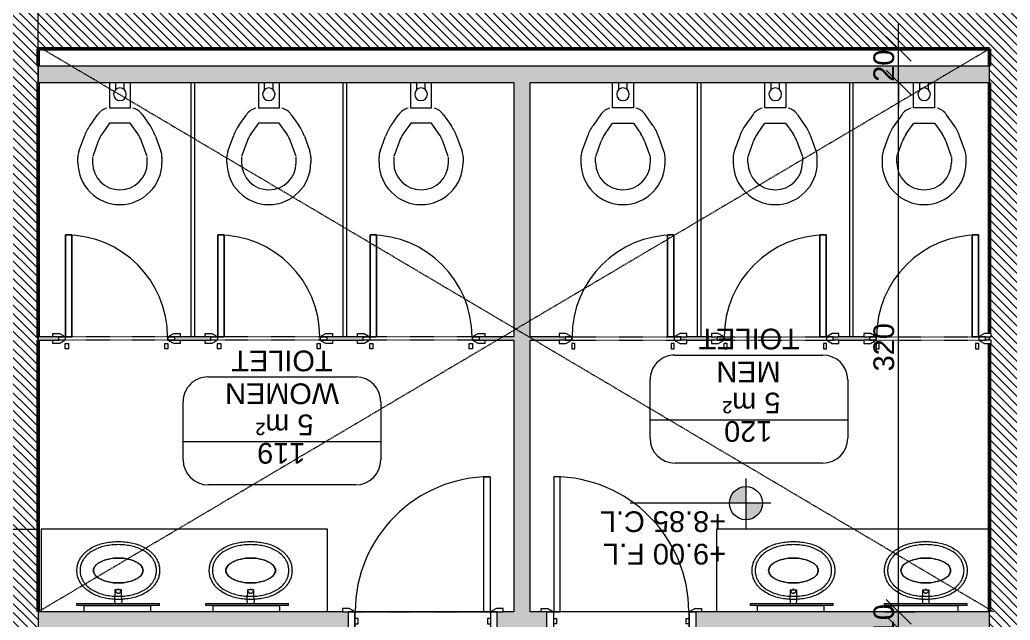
# Model space of a CAD drawing. Header units: centimetres. Extents: x -5566 to 5867, y -120 to 4683.
# Drawn here: x -3798 to -3200, y 2515 to 2878 of the extents above; entities that cross this region are included whole.
import ezdxf

# ---------------------------------------------------------------- set-up
doc = ezdxf.new("R2010")
doc.units = ezdxf.units.CM
doc.linetypes.add('Dash', pattern=[0.6, 0.3, -0.3])
doc.linetypes.add('Hidden_2', pattern=[0.6, 0.4, -0.2])
for name, color, linetype, lineweight in [('A-ANNO-DIMS', 211, 'Continuous', 5), ('A-AREA-IDEN', 2, 'Continuous', 5), ('A-DOOR', 31, 'Continuous', 13), ('A-DOOR-FRAM', 31, 'Continuous', 15), ('A-DOOR-HDLN', 31, 'Dash', 15), ('A-FLOR', 192, 'Continuous', 13), ('A-FLOR-OVHD', 1, 'Hidden_2', 18), ('A-GENM', 13, 'Continuous', 13), ('A-WALL', 113, 'Continuous', 13), ('A-WALL-PATT', 111, 'Continuous', 20), ('G-ANNO-DIMS', 111, 'Continuous', 5), ('I-WALL', 2, 'Continuous', 13), ('P-SANR-FIXT', 6, 'Continuous', 13), ('Q-SPCQ', 91, 'Continuous', 13)]:
    doc.layers.add(name, color=color, linetype=linetype, lineweight=lineweight)
doc.styles.add('Arial', font='arial.ttf', dxfattribs={"height": 12.5})
doc.dimstyles.new('200_100_2_5mm_Arial_cm___OpenHeight', dxfattribs={"dimscale": 30.48, "dimtxt": 12.753242, "dimasz": 0.492126, "dimexe": 0.328084, "dimexo": 0.0625, "dimgap": 0.082021, "dimtad": 1, "dimdec": 0, "dimzin": 0, "dimdsep": 46, "dimtxsty": 'Arial', "dimblk1": 'OBLIQUE', "dimblk2": 'OBLIQUE', "dimsah": 1, "dimcen": 0.09, "dimdle": 0.328084, "dimazin": 0, "dimtfac": 1, "dimtdec": 4, "dimtix": 1, "dimtmove": 0, "dimatfit": 3, "dimfxl": 0.328084, "dimfxlon": 1, "dimtvp": 1, "dimtolj": 1, "dimtzin": 0, "dimlwd": 18, "dimlwe": 18, "dimarcsym": 2})
pattern_1 = [(315, (-4985, 4190.492), (2.6516504, 2.6516504), [])]

# ---------------------------------------------------------------- blocks, each defined once
blk = doc.blocks.new('AR_Int_Wood_Single_Louvers - W70H210-1247912-Level _9_00')
at = {"layer": 'A-DOOR', "lineweight": 15}
for p, q in [((-31, 1), (-35, 1)), ((-31, -1), (-31, 1)), ((31, -1), (31, 1)), ((31, 1), (35, 1)), ((-35, -1), (-31, -1)), ((27, -1), (27, -62.6)), ((30.8, -1), (27, -1)), ((30.8, -62.6), (30.8, -1)), ((35, -1), (31, -1)), ((27, -62.6), (30.8, -62.6))]:
    blk.add_line(p, q, dxfattribs=at)
at = {"layer": 'A-DOOR'}
for p, q in [((27, -1), (30.8, -1)), ((27, -62.6), (27, -1)), ((30.8, -1), (30.8, -62.6)), ((30.8, -62.6), (27, -62.6))]:
    blk.add_line(p, q, dxfattribs=at)
blk.add_arc((30.8, -1), 61.6, 180, 270, dxfattribs=at)
at = {"layer": 'A-DOOR-FRAM'}
for p, q in [((-31, 6.2), (-29.1, 6.2)), ((-31, 3), (-31, 6.2)), ((-29.1, 6.2), (-29.1, 3)), ((29.1, 6.2), (31, 6.2)), ((29.1, 3), (29.1, 6.2)), ((31, 6.2), (31, 3)), ((-38.5, 3), (-34.5, 3)), ((-38.5, 1), (-38.5, 3)), ((-35, 1), (-38.5, 1)), ((-34.5, 3), (-31.9, 1.6)), ((-29.1, 3), (-31, 3)), ((31, 3), (29.1, 3)), ((31.9, 1.6), (34.5, 3)), ((34.5, 3), (38.5, 3)), ((38.5, 1), (35, 1)), ((38.5, 3), (38.5, 1)), ((-38.5, -3), (-38.5, -1)), ((-38.5, -1), (-35, -1)), ((-34.5, -3), (-38.5, -3)), ((-31.9, -1.6), (-34.5, -3)), ((34.5, -3), (31.9, -1.6)), ((38.5, -3), (34.5, -3)), ((35, -1), (38.5, -1)), ((38.5, -1), (38.5, -3))]:
    blk.add_line(p, q, dxfattribs=at)
at = {"layer": 'A-DOOR-FRAM', "lineweight": 13}
for p, q in [((-35, -1), (-35, 1)), ((-35, 1), (-31, 1)), ((-31, 1), (-31, -1)), ((31, 1), (35, 1)), ((31, -1), (31, 1)), ((35, 1), (35, -1)), ((-31, -1), (-35, -1)), ((35, -1), (31, -1))]:
    blk.add_line(p, q, dxfattribs=at)
at = {"layer": 'A-DOOR-FRAM'}
for centre, start, end in [((-32.3, 0.9), 7.12502, 60.25512), ((32.3, 0.9), 119.74488, 172.87498), ((-32.3, -0.9), 299.74488, 352.87498), ((32.3, -0.9), 187.12502, 240.25512)]:
    blk.add_arc(centre, 0.806, start, end, dxfattribs=at)
at = {"layer": 'A-DOOR-HDLN'}
for p, q in [((-35, 1), (35, 1)), ((-35, -1), (35, -1))]:
    blk.add_line(p, q, dxfattribs=at)
blk = doc.blocks.new('AR_PLM_HungToilet_Handicapped _wall_ - Type 1-1286649-Level _9_00')
at = {"layer": 'P-SANR-FIXT'}
for p, q in [((79.86, -5), (79.86, -20.28)), ((83.67, -9.21), (83.67, -5)), ((88.75, -9.21), (88.75, -5)), ((92.56, -20.28), (92.56, -5)), ((79.86, -20.28), (92.56, -20.28)), ((68.13, -30.85), (72.64, -24.4)), ((79.93, -29.5), (75.41, -35.95)), ((92.5, -29.5), (79.93, -29.5)), ((97.01, -35.95), (92.5, -29.5)), ((99.78, -24.4), (104.29, -30.85)), ((61.42, -46.5), (64.76, -37.32)), ((73.12, -40.36), (69.78, -49.54)), ((102.64, -49.54), (99.3, -40.36)), ((107.66, -37.32), (111, -46.5)), ((60.81, -53.26), (60.81, -49.97)), ((69.7, -49.97), (69.7, -53.26)), ((102.72, -53.26), (102.72, -49.97)), ((111.61, -49.97), (111.61, -53.26))]:
    blk.add_line(p, q, dxfattribs=at)
for centre, radius, start, end in [((86.21, -12.05), 3.81, 0, 180), ((86.21, -12.05), 3.81, 180, 0), ((80.97, -30.23), 10.16, 105, 145), ((91.46, -30.23), 10.16, 35, 75), ((91.02, -46.87), 27.94, 145, 160), ((81.4, -46.87), 27.94, 20, 35), ((91.02, -46.87), 19.05, 145, 160), ((81.4, -46.87), 19.05, 20, 35), ((70.97, -49.97), 10.16, 160, 180), ((101.45, -49.97), 10.16, 0, 20), ((86.21, -53.26), 25.4, 180, 270), ((86.21, -53.26), 16.51, 180, 270), ((86.21, -53.26), 16.51, 270, 360), ((86.21, -53.26), 25.4, 270, 360)]:
    blk.add_arc(centre, radius, start, end, dxfattribs=at)
blk = doc.blocks.new('AR_Int_Wood_Single_Louvers - W70H210-1247800-Level _9_00')
at = {"layer": 'A-DOOR'}
for p, q in [((27, 62.6), (27, 1)), ((30.8, 62.6), (27, 62.6)), ((30.8, 1), (30.8, 62.6)), ((27, 1), (30.8, 1))]:
    blk.add_line(p, q, dxfattribs=at)
at = {"layer": 'A-DOOR', "lineweight": 15}
for p, q in [((27, 1), (27, 62.6)), ((27, 62.6), (30.8, 62.6)), ((30.8, 62.6), (30.8, 1)), ((-35, 1), (-31, 1)), ((-31, 1), (-31, -1)), ((30.8, 1), (27, 1)), ((31, 1), (31, -1)), ((35, 1), (31, 1)), ((-31, -1), (-35, -1)), ((31, -1), (35, -1))]:
    blk.add_line(p, q, dxfattribs=at)
at = {"layer": 'A-DOOR'}
blk.add_arc((30.8, 1), 61.6, 90, 180, dxfattribs=at)
at = {"layer": 'A-DOOR-FRAM'}
for p, q in [((-34.5, 3), (-38.5, 3)), ((-38.5, 3), (-38.5, 1)), ((-38.5, 1), (-35, 1)), ((-31.9, 1.6), (-34.5, 3)), ((34.5, 3), (31.9, 1.6)), ((38.5, 3), (34.5, 3)), ((35, 1), (38.5, 1)), ((38.5, 1), (38.5, 3)), ((-38.5, -1), (-38.5, -3)), ((-35, -1), (-38.5, -1)), ((-38.5, -3), (-34.5, -3)), ((-34.5, -3), (-31.9, -1.6)), ((-29.1, -3), (-31, -3)), ((-31, -3), (-31, -6.2)), ((-29.1, -6.2), (-29.1, -3)), ((31, -3), (29.1, -3)), ((29.1, -3), (29.1, -6.2)), ((31, -6.2), (31, -3)), ((31.9, -1.6), (34.5, -3)), ((34.5, -3), (38.5, -3)), ((38.5, -1), (35, -1)), ((38.5, -3), (38.5, -1)), ((-31, -6.2), (-29.1, -6.2)), ((29.1, -6.2), (31, -6.2))]:
    blk.add_line(p, q, dxfattribs=at)
at = {"layer": 'A-DOOR-FRAM', "lineweight": 13}
for p, q in [((-31, 1), (-35, 1)), ((-35, 1), (-35, -1)), ((-31, -1), (-31, 1)), ((35, 1), (31, 1)), ((31, 1), (31, -1)), ((35, -1), (35, 1)), ((-35, -1), (-31, -1)), ((31, -1), (35, -1))]:
    blk.add_line(p, q, dxfattribs=at)
at = {"layer": 'A-DOOR-FRAM'}
for centre, start, end in [((-32.3, 0.9), 7.12502, 60.25512), ((32.3, 0.9), 119.74488, 172.87498), ((-32.3, -0.9), 299.74488, 352.87498), ((32.3, -0.9), 187.12502, 240.25512)]:
    blk.add_arc(centre, 0.806, start, end, dxfattribs=at)
at = {"layer": 'A-DOOR-HDLN'}
for p, q in [((-35, 1), (35, 1)), ((-35, -1), (35, -1))]:
    blk.add_line(p, q, dxfattribs=at)
blk = doc.blocks.new('AR_PLM_HungToilet_Handicapped _wall_ - Type 1-1220174-Level _9_00')
at = {"layer": 'P-SANR-FIXT'}
for p, q in [((60.81, 53.26), (60.81, 49.97)), ((69.7, 49.97), (69.7, 53.26)), ((73.12, 40.36), (69.78, 49.54)), ((102.64, 49.54), (99.3, 40.36)), ((102.72, 53.26), (102.72, 49.97)), ((111.61, 49.97), (111.61, 53.26)), ((61.42, 46.5), (64.76, 37.32)), ((107.66, 37.32), (111, 46.5)), ((79.93, 29.5), (75.41, 35.95)), ((97.01, 35.95), (92.5, 29.5)), ((68.13, 30.85), (72.64, 24.4)), ((99.78, 24.4), (104.29, 30.85)), ((92.5, 29.5), (79.93, 29.5)), ((79.86, 5), (79.86, 20.28)), ((79.86, 20.28), (92.56, 20.28)), ((92.56, 20.28), (92.56, 5)), ((83.67, 9.21), (83.67, 5)), ((88.75, 9.21), (88.75, 5))]:
    blk.add_line(p, q, dxfattribs=at)
for centre, radius, start, end in [((86.21, 53.26), 25.4, 90, 180), ((86.21, 53.26), 25.4, 0, 90), ((86.21, 53.26), 16.51, 90, 180), ((86.21, 53.26), 16.51, 0, 90), ((70.97, 49.97), 10.16, 180, 200), ((101.45, 49.97), 10.16, 340, 0), ((91.02, 46.87), 27.94, 200, 215), ((91.02, 46.87), 19.05, 200, 215), ((81.4, 46.87), 19.05, 325, 340), ((81.4, 46.87), 27.94, 325, 340), ((80.97, 30.23), 10.16, 215, 255), ((91.46, 30.23), 10.16, 285, 325), ((86.21, 12.05), 3.81, 0, 180), ((86.21, 12.05), 3.81, 180, 0)]:
    blk.add_arc(centre, radius, start, end, dxfattribs=at)
blk = doc.blocks.new('AR_PLM_Basin_Prm _wall_ - Type 1-1286536-Level _9_00')
at = {"layer": 'P-SANR-FIXT'}
for p, q in [((85.42, 55), (-87.61, 55)), ((-87.61, 55), (-87.61, 5)), ((85.42, 5), (85.42, 55))]:
    blk.add_line(p, q, dxfattribs=at)
blk = doc.blocks.new('AR_PlumFix_Tap - type 1-875915-Level _9_00')
at = {"layer": 'A-GENM'}
for p, q in [((-1.9, 0.76), (-1.79, 2.9)), ((-1.9, 0.76), (-1.86, -1.89)), ((2.1, 2.9), (2.21, 0.7)), ((2.21, 0.7), (2.17, -1.89)), ((-1.83, -5.4), (2.14, -5.4)), ((-0.31, -5.58), (-0.31, -5.4)), ((0.35, -3.29), (-0.03, -3.29)), ((0.63, -5.4), (0.63, -5.58))]:
    blk.add_line(p, q, dxfattribs=at)
for centre, major_axis, ratio, start_param, end_param in [((-1.82, -5.15), (-0.04, 4.42), 0.001757, 0.741512, 1.626994), ((2.99, -5.89), (4.89, 0), 0.707414, 2.34858, 2.92412), ((130.33, -8.38), (132.17, 0), 0.707414, 3.106741, 3.109721), ((0.17, -3.96), (0.972, 0), 0.707414, 1.782497, 2.245864), ((-0.22, -5.56), (0.0917, 0), 0.707107, 3.357025, 4.605587), ((0.16, -4.46), (1.69, 0), 0.707107, 4.479265, 4.945513), ((0.15, -3.96), (0.972, 0), 0.707414, 0.896316, 1.359096), ((0.54, -5.56), (0.0917, 0), 0.707107, 4.819191, 6.067753), ((-2.66, -5.89), (4.87, 0), 0.707414, 0.224312, 0.793821), ((-130, -8.38), (132.17, 0), 0.707414, 0.031872, 0.034852), ((2.13, -5.15), (0.04, 4.42), 0.001755, 4.656192, 5.541673)]:
    blk.add_ellipse(centre, major_axis=major_axis, ratio=ratio, start_param=start_param, end_param=end_param, dxfattribs=at)
blk = doc.blocks.new('AR_PlumFix_Basin_Elliptic - L50W35-875914-Level _9_00')
at = {"layer": 'P-SANR-FIXT', "flags": 128}
for points in [[(0, 7.5), (-2.93, 7.36), (-5.74, 6.93), (-8.33, 6.24), (-10.61, 5.3), (-12.47, 4.17), (-13.86, 2.87), (-14.71, 1.46), (-15, 0)], [(15, 0), (14.71, 1.46), (13.86, 2.87), (12.47, 4.17), (10.61, 5.3), (8.33, 6.24), (5.74, 6.93), (2.93, 7.36), (0, 7.5)], [(-15, 0), (-14.71, -1.46), (-13.86, -2.87), (-12.47, -4.17), (-10.61, -5.3), (-8.33, -6.24), (-5.74, -6.93), (-2.93, -7.36), (0, -7.5)], [(0, -7.5), (2.93, -7.36), (5.74, -6.93), (8.33, -6.24), (10.61, -5.3), (12.47, -4.17), (13.86, -2.87), (14.71, -1.46), (15, 0)]]:
    blk.add_lwpolyline(points, dxfattribs=at)
at = {"layer": 'P-SANR-FIXT'}
for points, knots in [([(-25, 0), (-25, 0.9), (-24.82, 2.7), (-24.06, 5.21), (-22.94, 7.42), (-21.58, 9.3), (-20.08, 10.88), (-17.94, 12.65), (-15.11, 14.34), (-11.53, 15.8), (-7.79, 16.79), (-3.93, 17.37), (-1.31, 17.5), (0, 17.5)], [-3.141593, -3.141593, -3.141593, -3.141593, -3.043418, -2.945243, -2.847068, -2.748894, -2.650719, -2.552544, -2.356194, -2.159845, -1.963495, -1.767146, -1.570796, -1.570796, -1.570796, -1.570796]), ([(0, 15.6), (-1.25, 15.6), (-3.74, 15.47), (-7.41, 14.92), (-10.93, 13.98), (-14.27, 12.63), (-17.37, 10.77), (-19.72, 8.63), (-21.31, 6.42), (-22.29, 4.5), (-22.94, 2.33), (-23.1, 0.78), (-23.1, 0)], [1.570796, 1.570796, 1.570796, 1.570796, 1.767146, 1.963495, 2.159845, 2.356194, 2.552544, 2.748894, 2.847068, 2.945243, 3.043418, 3.141593, 3.141593, 3.141593, 3.141593]), ([(0, 17.5), (1.31, 17.5), (3.93, 17.37), (7.79, 16.79), (11.53, 15.8), (15.11, 14.34), (17.94, 12.65), (20.08, 10.88), (21.58, 9.3), (22.94, 7.42), (24.06, 5.21), (24.82, 2.7), (25, 0.9), (25, 0)], [-4.712389, -4.712389, -4.712389, -4.712389, -4.516039, -4.31969, -4.12334, -3.926991, -3.730641, -3.632467, -3.534292, -3.436117, -3.337942, -3.239767, -3.141593, -3.141593, -3.141593, -3.141593]), ([(23.1, 0), (23.1, 0.78), (22.94, 2.33), (22.29, 4.5), (21.31, 6.42), (19.72, 8.63), (17.37, 10.77), (14.27, 12.63), (10.93, 13.98), (7.41, 14.92), (3.74, 15.47), (1.25, 15.6), (0, 15.6)], [3.141593, 3.141593, 3.141593, 3.141593, 3.239767, 3.337942, 3.436117, 3.534292, 3.730641, 3.926991, 4.12334, 4.31969, 4.516039, 4.712389, 4.712389, 4.712389, 4.712389]), ([(0, -17.5), (-1.31, -17.5), (-3.93, -17.37), (-7.79, -16.79), (-11.53, -15.8), (-15.11, -14.34), (-17.94, -12.65), (-20.08, -10.88), (-21.58, -9.3), (-22.94, -7.42), (-24.06, -5.21), (-24.82, -2.7), (-25, -0.9), (-25, 0)], [-4.712389, -4.712389, -4.712389, -4.712389, -4.516039, -4.31969, -4.12334, -3.926991, -3.730641, -3.632467, -3.534292, -3.436117, -3.337942, -3.239767, -3.141593, -3.141593, -3.141593, -3.141593]), ([(-23.1, 0), (-23.1, -0.78), (-22.94, -2.33), (-22.29, -4.5), (-21.31, -6.42), (-19.72, -8.63), (-17.37, -10.77), (-14.27, -12.63), (-10.93, -13.98), (-7.41, -14.92), (-3.74, -15.47), (-1.25, -15.6), (0, -15.6)], [3.141593, 3.141593, 3.141593, 3.141593, 3.239767, 3.337942, 3.436117, 3.534292, 3.730641, 3.926991, 4.12334, 4.31969, 4.516039, 4.712389, 4.712389, 4.712389, 4.712389]), ([(0, -15.6), (1.25, -15.6), (3.74, -15.47), (7.41, -14.92), (10.93, -13.98), (14.27, -12.63), (17.37, -10.77), (19.72, -8.63), (21.31, -6.42), (22.29, -4.5), (22.94, -2.33), (23.1, -0.78), (23.1, 0)], [1.570796, 1.570796, 1.570796, 1.570796, 1.767146, 1.963495, 2.159845, 2.356194, 2.552544, 2.748894, 2.847068, 2.945243, 3.043418, 3.141593, 3.141593, 3.141593, 3.141593]), ([(25, 0), (25, -0.9), (24.82, -2.7), (24.06, -5.21), (22.94, -7.42), (21.58, -9.3), (20.08, -10.88), (17.94, -12.65), (15.11, -14.34), (11.53, -15.8), (7.79, -16.79), (3.93, -17.37), (1.31, -17.5), (0, -17.5)], [-3.141593, -3.141593, -3.141593, -3.141593, -3.043418, -2.945243, -2.847068, -2.748894, -2.650719, -2.552544, -2.356194, -2.159845, -1.963495, -1.767146, -1.570796, -1.570796, -1.570796, -1.570796])]:
    blk.add_open_spline(points, degree=3, knots=knots, dxfattribs=at)
for points in [[(-15, 0), (-15, 0.98), (-14.22, 2.94), (-10.88, 5.44), (-5.89, 7.11), (-1.96, 7.5), (0, 7.5)], [(0, 7.5), (1.96, 7.5), (5.89, 7.11), (10.88, 5.44), (14.22, 2.94), (15, 0.98), (15, 0)], [(0, -7.5), (-1.96, -7.5), (-5.89, -7.11), (-10.88, -5.44), (-14.22, -2.94), (-15, -0.98), (-15, 0)], [(15, 0), (15, -0.98), (14.22, -2.94), (10.88, -5.44), (5.89, -7.11), (1.96, -7.5), (0, -7.5)]]:
    blk.add_open_spline(points, degree=3, dxfattribs=at)
blk = doc.blocks.new('AR_Int_Wood_Single - W90H210-1280878-Level _9_00')
at = {"layer": 'A-DOOR', "lineweight": 15}
for p, q in [((37, 5), (37, 86.6)), ((37, 86.6), (40.8, 86.6)), ((40.8, 86.6), (40.8, 5)), ((-45, 5), (-41, 5)), ((-41, 5), (-41, -5)), ((40.8, 5), (37, 5)), ((41, 5), (41, -5)), ((45, 5), (41, 5)), ((-41, -5), (-45, -5)), ((41, -5), (45, -5))]:
    blk.add_line(p, q, dxfattribs=at)
at = {"layer": 'A-DOOR'}
blk.add_arc((40.8, 5), 81.6, 90, 180, dxfattribs=at)
at = {"layer": 'A-DOOR-FRAM'}
for p, q in [((-44.5, 7), (-48.5, 7)), ((-48.5, 7), (-48.5, 5)), ((-41.9, 5.6), (-44.5, 7)), ((44.5, 7), (41.9, 5.6)), ((48.5, 7), (44.5, 7)), ((48.5, 5), (48.5, 7)), ((-48.5, 5), (-45, 5)), ((-39.1, 1), (-41, 1)), ((-39.1, -2.2), (-39.1, 1)), ((41, 1), (39.1, 1)), ((39.1, 1), (39.1, -2.2)), ((45, 5), (48.5, 5)), ((-48.5, -5), (-48.5, -7)), ((-45, -5), (-48.5, -5)), ((-44.5, -7), (-41.9, -5.6)), ((-41, -2.2), (-39.1, -2.2)), ((39.1, -2.2), (41, -2.2)), ((41.9, -5.6), (44.5, -7)), ((48.5, -5), (45, -5)), ((48.5, -7), (48.5, -5)), ((-48.5, -7), (-44.5, -7)), ((44.5, -7), (48.5, -7))]:
    blk.add_line(p, q, dxfattribs=at)
at = {"layer": 'A-DOOR-FRAM', "lineweight": 13}
for p, q in [((-41, 5), (-45, 5)), ((-45, 5), (-45, -5)), ((-41, -5), (-41, 5)), ((45, 5), (41, 5)), ((41, 5), (41, -5)), ((45, -5), (45, 5)), ((-45, -5), (-41, -5)), ((41, -5), (45, -5))]:
    blk.add_line(p, q, dxfattribs=at)
at = {"layer": 'A-DOOR-FRAM'}
for centre, start, end in [((-42.3, 4.9), 7.12502, 60.25512), ((42.3, 4.9), 119.74488, 172.87498), ((-42.3, -4.9), 299.74488, 352.87498), ((42.3, -4.9), 187.12502, 240.25512)]:
    blk.add_arc(centre, 0.806, start, end, dxfattribs=at)
at = {"layer": 'A-DOOR-HDLN'}
for p, q in [((-45, 5), (45, 5)), ((-45, -5), (45, -5))]:
    blk.add_line(p, q, dxfattribs=at)
blk = doc.blocks.new('AR_PLM_Basin_Prm _wall_ - Type 1-1295209-Level _9_00')
at = {"layer": 'P-SANR-FIXT'}
for p, q in [((85.42, -55), (85.42, -5)), ((-79.59, -55), (85.42, -55))]:
    blk.add_line(p, q, dxfattribs=at)
blk = doc.blocks.new('AR_PlumFix_Tap - type 1-1295270-Level _9_00')
at = {"layer": 'A-GENM'}
for p, q in [((-1.9, -0.76), (-1.86, 1.89)), ((-1.83, 5.4), (2.14, 5.4)), ((-0.31, 5.58), (-0.31, 5.4)), ((0.35, 3.29), (-0.03, 3.29)), ((0.63, 5.4), (0.63, 5.58)), ((2.21, -0.7), (2.17, 1.89)), ((-1.9, -0.76), (-1.79, -2.9)), ((2.1, -2.9), (2.21, -0.7))]:
    blk.add_line(p, q, dxfattribs=at)
for centre, major_axis, ratio, start_param, end_param in [((-1.82, 5.15), (0.04, 4.42), 0.001757, 1.514599, 2.40008), ((2.99, 5.89), (4.89, 0), 0.707414, 3.359065, 3.934606), ((130.33, 8.38), (132.17, 0), 0.707414, 3.173465, 3.176444), ((0.17, 3.96), (0.972, 0), 0.707414, 4.037321, 4.500689), ((-0.22, 5.56), (0.0917, 0), 0.707107, 1.677599, 2.926161), ((0.16, 4.46), (1.69, 0), 0.707107, 1.337672, 1.80392), ((0.15, 3.96), (0.972, 0), 0.707414, 4.924089, 5.386869), ((0.54, 5.56), (0.0917, 0), 0.707107, 0.215432, 1.463994), ((-2.66, 5.89), (4.87, 0), 0.707414, 5.489365, 6.058873), ((-130, 8.38), (132.17, 0), 0.707414, 6.248334, 6.251313), ((2.13, 5.15), (-0.04, 4.42), 0.001755, 3.883105, 4.768586)]:
    blk.add_ellipse(centre, major_axis=major_axis, ratio=ratio, start_param=start_param, end_param=end_param, dxfattribs=at)
blk = doc.blocks.new('AR_PlumFix_Basin_Elliptic - L50W35-1295271-Level _9_00')
at = {"layer": 'P-SANR-FIXT', "flags": 128}
for points in [[(0, 7.5), (-2.93, 7.36), (-5.74, 6.93), (-8.33, 6.24), (-10.61, 5.3), (-12.47, 4.17), (-13.86, 2.87), (-14.71, 1.46), (-15, 0)], [(15, 0), (14.71, 1.46), (13.86, 2.87), (12.47, 4.17), (10.61, 5.3), (8.33, 6.24), (5.74, 6.93), (2.93, 7.36), (0, 7.5)], [(-15, 0), (-14.71, -1.46), (-13.86, -2.87), (-12.47, -4.17), (-10.61, -5.3), (-8.33, -6.24), (-5.74, -6.93), (-2.93, -7.36), (0, -7.5)], [(0, -7.5), (2.93, -7.36), (5.74, -6.93), (8.33, -6.24), (10.61, -5.3), (12.47, -4.17), (13.86, -2.87), (14.71, -1.46), (15, 0)]]:
    blk.add_lwpolyline(points, dxfattribs=at)
at = {"layer": 'P-SANR-FIXT'}
for points, knots in [([(-25, 0), (-25, 0.9), (-24.82, 2.7), (-24.06, 5.21), (-22.94, 7.42), (-21.58, 9.3), (-20.08, 10.88), (-17.94, 12.65), (-15.11, 14.34), (-11.53, 15.8), (-7.79, 16.79), (-3.93, 17.37), (-1.31, 17.5), (0, 17.5)], [3.141593, 3.141593, 3.141593, 3.141593, 3.239767, 3.337942, 3.436117, 3.534292, 3.632467, 3.730641, 3.926991, 4.12334, 4.31969, 4.516039, 4.712389, 4.712389, 4.712389, 4.712389]), ([(0, 15.6), (-1.25, 15.6), (-3.74, 15.47), (-7.41, 14.92), (-10.93, 13.98), (-14.27, 12.63), (-17.37, 10.77), (-19.72, 8.63), (-21.31, 6.42), (-22.29, 4.5), (-22.94, 2.33), (-23.1, 0.78), (-23.1, 0)], [-4.712389, -4.712389, -4.712389, -4.712389, -4.516039, -4.31969, -4.12334, -3.926991, -3.730641, -3.534292, -3.436117, -3.337942, -3.239767, -3.141593, -3.141593, -3.141593, -3.141593]), ([(0, 17.5), (1.31, 17.5), (3.93, 17.37), (7.79, 16.79), (11.53, 15.8), (15.11, 14.34), (17.94, 12.65), (20.08, 10.88), (21.58, 9.3), (22.94, 7.42), (24.06, 5.21), (24.82, 2.7), (25, 0.9), (25, 0)], [1.570796, 1.570796, 1.570796, 1.570796, 1.767146, 1.963495, 2.159845, 2.356194, 2.552544, 2.650719, 2.748894, 2.847068, 2.945243, 3.043418, 3.141593, 3.141593, 3.141593, 3.141593]), ([(23.1, 0), (23.1, 0.78), (22.94, 2.33), (22.29, 4.5), (21.31, 6.42), (19.72, 8.63), (17.37, 10.77), (14.27, 12.63), (10.93, 13.98), (7.41, 14.92), (3.74, 15.47), (1.25, 15.6), (0, 15.6)], [-3.141593, -3.141593, -3.141593, -3.141593, -3.043418, -2.945243, -2.847068, -2.748894, -2.552544, -2.356194, -2.159845, -1.963495, -1.767146, -1.570796, -1.570796, -1.570796, -1.570796]), ([(0, -15.6), (1.25, -15.6), (3.74, -15.47), (7.41, -14.92), (10.93, -13.98), (14.27, -12.63), (17.37, -10.77), (19.72, -8.63), (21.31, -6.42), (22.29, -4.5), (22.94, -2.33), (23.1, -0.78), (23.1, 0)], [-4.712389, -4.712389, -4.712389, -4.712389, -4.516039, -4.31969, -4.12334, -3.926991, -3.730641, -3.534292, -3.436117, -3.337942, -3.239767, -3.141593, -3.141593, -3.141593, -3.141593]), ([(25, 0), (25, -0.9), (24.82, -2.7), (24.06, -5.21), (22.94, -7.42), (21.58, -9.3), (20.08, -10.88), (17.94, -12.65), (15.11, -14.34), (11.53, -15.8), (7.79, -16.79), (3.93, -17.37), (1.31, -17.5), (0, -17.5)], [3.141593, 3.141593, 3.141593, 3.141593, 3.239767, 3.337942, 3.436117, 3.534292, 3.632467, 3.730641, 3.926991, 4.12334, 4.31969, 4.516039, 4.712389, 4.712389, 4.712389, 4.712389]), ([(0, -17.5), (-1.31, -17.5), (-3.93, -17.37), (-7.79, -16.79), (-11.53, -15.8), (-15.11, -14.34), (-17.94, -12.65), (-20.08, -10.88), (-21.58, -9.3), (-22.94, -7.42), (-24.06, -5.21), (-24.82, -2.7), (-25, -0.9), (-25, 0)], [1.570796, 1.570796, 1.570796, 1.570796, 1.767146, 1.963495, 2.159845, 2.356194, 2.552544, 2.650719, 2.748894, 2.847068, 2.945243, 3.043418, 3.141593, 3.141593, 3.141593, 3.141593]), ([(-23.1, 0), (-23.1, -0.78), (-22.94, -2.33), (-22.29, -4.5), (-21.31, -6.42), (-19.72, -8.63), (-17.37, -10.77), (-14.27, -12.63), (-10.93, -13.98), (-7.41, -14.92), (-3.74, -15.47), (-1.25, -15.6), (0, -15.6)], [-3.141593, -3.141593, -3.141593, -3.141593, -3.043418, -2.945243, -2.847068, -2.748894, -2.552544, -2.356194, -2.159845, -1.963495, -1.767146, -1.570796, -1.570796, -1.570796, -1.570796])]:
    blk.add_open_spline(points, degree=3, knots=knots, dxfattribs=at)
for points in [[(-15, 0), (-15, 0.98), (-14.22, 2.94), (-10.88, 5.44), (-5.89, 7.11), (-1.96, 7.5), (0, 7.5)], [(0, 7.5), (1.96, 7.5), (5.89, 7.11), (10.88, 5.44), (14.22, 2.94), (15, 0.98), (15, 0)], [(0, -7.5), (-1.96, -7.5), (-5.89, -7.11), (-10.88, -5.44), (-14.22, -2.94), (-15, -0.98), (-15, 0)], [(15, 0), (15, -0.98), (14.22, -2.94), (10.88, -5.44), (5.89, -7.11), (1.96, -7.5), (0, -7.5)]]:
    blk.add_open_spline(points, degree=3, dxfattribs=at)
blk = doc.blocks.new('AR_Int_Wood_Single - W90H210-1280839-Level _9_00')
at = {"layer": 'A-DOOR', "lineweight": 15}
for p, q in [((-41, 5), (-45, 5)), ((-41, -5), (-41, 5)), ((41, -5), (41, 5)), ((41, 5), (45, 5)), ((-45, -5), (-41, -5)), ((37, -5), (37, -86.6)), ((40.8, -5), (37, -5)), ((40.8, -86.6), (40.8, -5)), ((45, -5), (41, -5)), ((37, -86.6), (40.8, -86.6))]:
    blk.add_line(p, q, dxfattribs=at)
at = {"layer": 'A-DOOR'}
blk.add_arc((40.8, -5), 81.6, 180, 270, dxfattribs=at)
at = {"layer": 'A-DOOR-FRAM'}
for p, q in [((-48.5, 7), (-44.5, 7)), ((-48.5, 5), (-48.5, 7)), ((-44.5, 7), (-41.9, 5.6)), ((41.9, 5.6), (44.5, 7)), ((44.5, 7), (48.5, 7)), ((48.5, 7), (48.5, 5)), ((-45, 5), (-48.5, 5)), ((-41, 2.2), (-39.1, 2.2)), ((-39.1, 2.2), (-39.1, -1)), ((39.1, 2.2), (41, 2.2)), ((39.1, -1), (39.1, 2.2)), ((48.5, 5), (45, 5)), ((-48.5, -7), (-48.5, -5)), ((-48.5, -5), (-45, -5)), ((-41.9, -5.6), (-44.5, -7)), ((-39.1, -1), (-41, -1)), ((41, -1), (39.1, -1)), ((44.5, -7), (41.9, -5.6)), ((45, -5), (48.5, -5)), ((48.5, -5), (48.5, -7)), ((-44.5, -7), (-48.5, -7)), ((48.5, -7), (44.5, -7))]:
    blk.add_line(p, q, dxfattribs=at)
at = {"layer": 'A-DOOR-FRAM', "lineweight": 13}
for p, q in [((-45, -5), (-45, 5)), ((-45, 5), (-41, 5)), ((-41, 5), (-41, -5)), ((41, 5), (45, 5)), ((41, -5), (41, 5)), ((45, 5), (45, -5)), ((-41, -5), (-45, -5)), ((45, -5), (41, -5))]:
    blk.add_line(p, q, dxfattribs=at)
at = {"layer": 'A-DOOR-FRAM'}
for centre, start, end in [((-42.3, 4.9), 7.12502, 60.25512), ((42.3, 4.9), 119.74488, 172.87498), ((-42.3, -4.9), 299.74488, 352.87498), ((42.3, -4.9), 187.12502, 240.25512)]:
    blk.add_arc(centre, 0.806, start, end, dxfattribs=at)
at = {"layer": 'A-DOOR-HDLN'}
for p, q in [((-45, 5), (45, 5)), ((-45, -5), (45, -5))]:
    blk.add_line(p, q, dxfattribs=at)
blk = doc.blocks.new('AR_SPC_ Mirror _wall_ - Type 1-856777-Level _9_00')
at = {"layer": 'Q-SPCQ'}
for p, q in [((-19.62, 2.73), (20.83, 2.73)), ((-19.62, 2.73), (-19.62, -1.08)), ((20.83, -1.08), (20.83, 2.73)), ((-25, -1.08), (25, -1.08)), ((-25, -1.08), (-25, -2.35)), ((25, -2.35), (-25, -2.35)), ((20.83, -1.08), (-19.62, -1.08)), ((25, -1.08), (25, -2.35))]:
    blk.add_line(p, q, dxfattribs=at)
blk = doc.blocks.new('_Oblique')
at = {"color": 0, "linetype": 'ByBlock', "lineweight": -2}
blk.add_line((-0.5, -0.5), (0.5, 0.5), dxfattribs=at)
blk = doc.blocks.new('DIMBLOCK104-Level _9_00')
at = {"layer": 'A-ANNO-DIMS', "color": 0, "lineweight": 18, "transparency": 16777216}
for p, q in [((-3267.43, 2440.49), (-3267.43, 2520.49)), ((-3275.53, 2510.49), (-3257.43, 2510.49)), ((-3275.53, 2450.49), (-3257.43, 2450.49))]:
    blk.add_line(p, q, dxfattribs=at)
at = {"layer": 'Defpoints', "color": 0, "transparency": 16777216}
for p in [(-3277.43, 2510.49), (-3267.43, 2510.49), (-3277.43, 2450.49)]:
    blk.add_point(p, dxfattribs=at)
at = {"layer": 'A-ANNO-DIMS', "color": 0, "lineweight": 18, "transparency": 16777216, "xscale": 15, "yscale": 15, "zscale": 15}
for p, rotation in [((-3267.43, 2510.49), 90), ((-3267.43, 2450.49), 270)]:
    blk.add_blockref('_Oblique', p, dxfattribs=dict(at, rotation=rotation))
at = {"layer": 'A-ANNO-DIMS', "color": 0, "lineweight": 18, "transparency": 16777216, "insert": (-3276.32, 2480.49), "char_height": 12.5, "width": 23.0736, "attachment_point": 5, "rotation": 90, "style": 'Arial'}
blk.add_mtext('\\A1;60', dxfattribs=at)
blk = doc.blocks.new('DIMBLOCK105-Level _9_00')
at = {"layer": 'A-ANNO-DIMS', "color": 0, "lineweight": 18, "transparency": 16777216}
for p, q in [((-3267.43, 2520.49), (-3267.43, 2535.49)), ((-3275.53, 2520.49), (-3257.43, 2520.49)), ((-3267.43, 2510.49), (-3267.43, 2520.49)), ((-3275.53, 2510.49), (-3257.43, 2510.49)), ((-3267.43, 2510.49), (-3267.43, 2495.49))]:
    blk.add_line(p, q, dxfattribs=at)
at = {"layer": 'Defpoints', "color": 0, "transparency": 16777216}
for p in [(-3277.43, 2520.49), (-3267.43, 2520.49), (-3277.43, 2510.49)]:
    blk.add_point(p, dxfattribs=at)
at = {"layer": 'A-ANNO-DIMS', "color": 0, "lineweight": 18, "transparency": 16777216, "xscale": 15, "yscale": 15, "zscale": 15}
for p, rotation in [((-3267.43, 2520.49), 270), ((-3267.43, 2510.49), 90)]:
    blk.add_blockref('_Oblique', p, dxfattribs=dict(at, rotation=rotation))
at = {"layer": 'A-ANNO-DIMS', "color": 0, "lineweight": 18, "transparency": 16777216, "insert": (-3276.32, 2515.49), "char_height": 12.5, "width": 23.0736, "attachment_point": 5, "rotation": 90, "style": 'Arial'}
blk.add_mtext('\\A1;10', dxfattribs=at)
blk = doc.blocks.new('DIMBLOCK106-Level _9_00')
at = {"layer": 'A-ANNO-DIMS', "color": 0, "lineweight": 18, "transparency": 16777216}
for p, q in [((-3267.43, 2510.49), (-3267.43, 2850.09)), ((-3275.53, 2840.09), (-3257.43, 2840.09)), ((-3275.53, 2520.49), (-3257.43, 2520.49))]:
    blk.add_line(p, q, dxfattribs=at)
at = {"layer": 'Defpoints', "color": 0, "transparency": 16777216}
for p in [(-3277.43, 2840.09), (-3267.43, 2840.09), (-3277.43, 2520.49)]:
    blk.add_point(p, dxfattribs=at)
at = {"layer": 'A-ANNO-DIMS', "color": 0, "lineweight": 18, "transparency": 16777216, "xscale": 15, "yscale": 15, "zscale": 15}
for p, rotation in [((-3267.43, 2840.09), 90), ((-3267.43, 2520.49), 270)]:
    blk.add_blockref('_Oblique', p, dxfattribs=dict(at, rotation=rotation))
at = {"layer": 'A-ANNO-DIMS', "color": 0, "lineweight": 18, "transparency": 16777216, "insert": (-3276.32, 2680.29), "char_height": 12.5, "width": 34.6103, "attachment_point": 5, "rotation": 90, "style": 'Arial'}
blk.add_mtext('\\A1;320', dxfattribs=at)
blk = doc.blocks.new('DIMBLOCK107-Level _9_00')
at = {"layer": 'A-ANNO-DIMS', "color": 0, "lineweight": 18, "transparency": 16777216}
for p, q in [((-3267.43, 2860.47), (-3267.43, 2875.47)), ((-3275.53, 2860.47), (-3257.43, 2860.47)), ((-3267.43, 2840.09), (-3267.43, 2860.47)), ((-3275.53, 2840.09), (-3257.43, 2840.09)), ((-3267.43, 2840.09), (-3267.43, 2825.09))]:
    blk.add_line(p, q, dxfattribs=at)
at = {"layer": 'Defpoints', "color": 0, "transparency": 16777216}
for p in [(-3277.43, 2860.47), (-3267.43, 2860.47), (-3277.43, 2840.09)]:
    blk.add_point(p, dxfattribs=at)
at = {"layer": 'A-ANNO-DIMS', "color": 0, "lineweight": 18, "transparency": 16777216, "xscale": 15, "yscale": 15, "zscale": 15}
for p, rotation in [((-3267.43, 2860.47), 270), ((-3267.43, 2840.09), 90)]:
    blk.add_blockref('_Oblique', p, dxfattribs=dict(at, rotation=rotation))
at = {"layer": 'A-ANNO-DIMS', "color": 0, "lineweight": 18, "transparency": 16777216, "insert": (-3276.32, 2850.28), "char_height": 12.5, "width": 23.0736, "attachment_point": 5, "rotation": 90, "style": 'Arial'}
blk.add_mtext('\\A1;20', dxfattribs=at)
blk = doc.blocks.new('AR_TAG_Room - Room_Number_Area-320731-Level _9_00')
at = {"layer": 'A-AREA-IDEN'}
for p, q in [((-0.893, 0.519), (0.893, 0.519)), ((-1.195, 0), (-1.195, 0.217)), ((1.195, 0.217), (1.195, 0)), ((-1.195, -0.485), (-1.195, 0)), ((-1.195, 0), (1.195, 0)), ((1.195, 0), (1.195, -0.485)), ((0.895, -0.784), (-0.895, -0.784))]:
    blk.add_line(p, q, dxfattribs=at)
for centre, radius, start, end in [((-0.893, 0.217), 0.302, 90, 180), ((0.893, 0.217), 0.302, 0, 90), ((-0.895, -0.485), 0.3, 180, 270), ((0.895, -0.485), 0.3, 270, 0)]:
    blk.add_arc(centre, radius, start, end, dxfattribs=at)
blk = doc.blocks.new('Spot Elevations - M_Spot Elevation - Target Filled-44836-Level _9_00')
at = {"layer": 'G-ANNO-DIMS'}
h = blk.add_hatch(color=256, dxfattribs=at)
edge = h.paths.add_edge_path(flags=0)
edge.add_line((0, 0), (-0.2, 0))
edge.add_arc((0, 0), 0.2, 90, 180, ccw=False)
edge.add_line((0, 0.2), (0, 0))
h = blk.add_hatch(color=256, dxfattribs=at)
edge = h.paths.add_edge_path(flags=0)
edge.add_line((0, 0), (0.2, 0))
edge.add_arc((0, 0), 0.2, -90, 0, ccw=False)
edge.add_line((0, -0.2), (0, 0))
for p, q in [((0, -0.3), (0, 0.3)), ((-0.3, 0), (1.4, 0))]:
    blk.add_line(p, q, dxfattribs=at)
blk.add_circle((0, 0), 0.2, dxfattribs=at)

msp = doc.modelspace()

# ---------------------------------------------------------------- hatches: boundary and pattern name
at = {"layer": 'A-WALL-PATT', "lineweight": 13}
h = msp.add_hatch(dxfattribs=at)
h.set_pattern_fill('FP_1', color=8, angle=-90, style=0, pattern_type=2)
h.set_pattern_definition(pattern_1)
h.paths.add_polyline_path([(-3212.5, 3222.99), (-3212.5, 2688.49), (-3211.5, 2688.49), (-3211.5, 2686.49), (-3212.5, 2686.49), (-3212.5, 2684.49), (-3211.5, 2684.49), (-3211.5, 2682.49), (-3212.5, 2682.49), (-3212.5, 2610.49), (-3187.5, 2610.49), (-3187.5, 3249.99), (-3212.5, 3249.99), (-3212.5, 3239.99)], flags=0)
h.paths.add_polyline_path([(-3212.5, 3389.99), (-3212.5, 3379.99), (-3187.5, 3379.99), (-3187.5, 3389.99), (-3200, 3389.99)], flags=0)
h = msp.add_hatch(dxfattribs=at)
h.set_pattern_fill('FP_1', color=8, angle=-90, style=0, pattern_type=2)
h.set_pattern_definition(pattern_1)
h.paths.add_polyline_path([(-3809.5, 2573.57), (-3809.5, 2570.99), (-3787.5, 2570.99), (-3787.5, 3370.49), (-3809.5, 3370.49), (-3809.5, 2590.11)], flags=0)
h = msp.add_hatch(dxfattribs=at)
h.set_pattern_fill('FP_1', color=8, angle=-90, style=0, pattern_type=2)
h.set_pattern_definition(pattern_1)
h.paths.add_polyline_path([(-3787.5, 2861.99), (-3787.5, 2860.47), (-3212.5, 2860.47), (-3212.5, 2882.47), (-3787.5, 2882.47)], flags=0)
for points in [[(-3787.5, 2840.09), (-3212.5, 2840.09), (-3212.5, 2850.09), (-3787.5, 2850.09)], [(-3500, 2686.49), (-3500, 2520.49), (-3490, 2520.49), (-3490, 2840.09), (-3500, 2840.09), (-3500, 2828.83)]]:
    msp.add_hatch(color=256, dxfattribs=at).paths.add_polyline_path(points, flags=0)
h = msp.add_hatch(color=256, dxfattribs=at)
h.paths.add_polyline_path([(-3787.5, 2686.49), (-3787.5, 2684.49), (-3775, 2684.49), (-3775, 2686.49), (-3787.02, 2686.49)], flags=0)
h.paths.add_polyline_path([(-3705, 2686.49), (-3705, 2684.49), (-3683, 2684.49), (-3683, 2686.49), (-3703.99, 2686.49)], flags=0)
h.paths.add_polyline_path([(-3613, 2684.49), (-3591, 2684.49), (-3591, 2686.49), (-3613, 2686.49)], flags=0)
h.paths.add_polyline_path([(-3521, 2686.49), (-3521, 2684.49), (-3500, 2684.49), (-3500, 2686.49), (-3517.5, 2686.49)], flags=0)
h = msp.add_hatch(color=256, dxfattribs=at)
h.paths.add_polyline_path([(-3490, 2686.49), (-3490, 2684.49), (-3469, 2684.49), (-3469, 2686.49), (-3472.5, 2686.49)], flags=0)
h.paths.add_polyline_path([(-3399, 2684.49), (-3377, 2684.49), (-3377, 2686.49), (-3399, 2686.49)], flags=0)
h.paths.add_polyline_path([(-3307, 2686.49), (-3307, 2684.49), (-3285, 2684.49), (-3285, 2686.49), (-3303.5, 2686.49)], flags=0)
h.paths.add_polyline_path([(-3215, 2684.49), (-3212.5, 2684.49), (-3212.5, 2686.49), (-3215, 2686.49)], flags=0)
h = msp.add_hatch(dxfattribs=at)
h.set_pattern_fill('FP_1', color=8, angle=-90, style=0, pattern_type=2)
h.set_pattern_definition(pattern_1)
h.paths.add_polyline_path([(-3212.5, 2192.25), (-3212.5, 1971.99), (-3187.5, 1971.99), (-3187.5, 2610.49), (-3212.5, 2610.49), (-3212.5, 2243.14)], flags=0)
h = msp.add_hatch(dxfattribs=at)
h.set_pattern_fill('FP_1', color=8, angle=-90, style=0, pattern_type=2)
h.set_pattern_definition(pattern_1)
h.paths.add_polyline_path([(-3809.5, 2570.99), (-3809.5, 1971.99), (-3787.5, 1971.99), (-3787.5, 2570.99), (-3790.73, 2570.99)], flags=0)
h = msp.add_hatch(color=256, dxfattribs=at)
h.paths.add_polyline_path([(-3787.5, 2520.49), (-3787.5, 2510.49), (-3600, 2510.49), (-3600, 2520.49), (-3785.5, 2520.49)], flags=0)
h.paths.add_polyline_path([(-3510, 2510.54), (-3510, 2510.49), (-3480, 2510.49), (-3480, 2520.49), (-3510, 2520.49)], flags=0)
h.paths.add_polyline_path([(-3390, 2510.54), (-3390, 2510.49), (-3212.5, 2510.49), (-3212.5, 2520.49), (-3390, 2520.49)], flags=0)

# ---------------------------------------------------------------- linework, layer by layer
at = {"layer": 'A-FLOR'}
for p, q in [((-3514, 2520.49), (-3596, 2520.49)), ((-3394, 2520.49), (-3476, 2520.49))]:
    msp.add_line(p, q, dxfattribs=at)
at = {"layer": 'A-FLOR-OVHD'}
for p, q in [((-3787.5, 2570.49), (-3787.5, 3415.49)), ((-3212.5, 2860.47), (-3787.5, 2520.49)), ((-3210, 2520.49), (-3785, 2860.49)), ((-5007.5, 2570.49), (-3787.5, 2570.49))]:
    msp.add_line(p, q, dxfattribs=at)
at = {"layer": 'A-WALL'}
for p, q in [((-3787.5, 2850.09), (-3787.5, 2840.09)), ((-3212.5, 2840.09), (-3212.5, 2850.09)), ((-3787.5, 2686.49), (-3787.5, 2684.49)), ((-3212.5, 2684.49), (-3212.5, 2686.49)), ((-3787.5, 2520.49), (-3787.5, 2510.49)), ((-3212.5, 2510.49), (-3212.5, 2520.49))]:
    msp.add_line(p, q, dxfattribs=at)
at = {"layer": 'I-WALL', "lineweight": 50}
for p, q in [((-3787.5, 2850.09), (-3787.5, 2860.47)), ((-3787.5, 2860.47), (-3212.5, 2860.47)), ((-3212.5, 2860.47), (-3212.5, 2850.09)), ((-3787.5, 2686.49), (-3787.5, 2840.09)), ((-3212.5, 2840.09), (-3212.5, 2688.49)), ((-3787.5, 2520.49), (-3787.5, 2684.49)), ((-3212.5, 2682.49), (-3212.5, 2520.49))]:
    msp.add_line(p, q, dxfattribs=at)
at = {"layer": 'I-WALL', "lineweight": 20}
for p, q in [((-3212.5, 2850.09), (-3787.5, 2850.09)), ((-3787.5, 2840.09), (-3500, 2840.09)), ((-3500, 2840.09), (-3500, 2686.49)), ((-3490, 2840.09), (-3212.5, 2840.09)), ((-3490, 2686.49), (-3490, 2840.09)), ((-3778.5, 2686.49), (-3787.5, 2686.49)), ((-3787.5, 2684.49), (-3778.5, 2684.49)), ((-3686.5, 2686.49), (-3701.5, 2686.49)), ((-3701.5, 2684.49), (-3686.5, 2684.49)), ((-3594.5, 2686.49), (-3609.5, 2686.49)), ((-3609.5, 2684.49), (-3594.5, 2684.49)), ((-3500, 2686.49), (-3517.5, 2686.49)), ((-3517.5, 2684.49), (-3500, 2684.49)), ((-3500, 2684.49), (-3500, 2520.49)), ((-3472.5, 2686.49), (-3490, 2686.49)), ((-3490, 2520.49), (-3490, 2684.49)), ((-3490, 2684.49), (-3472.5, 2684.49)), ((-3380.5, 2686.49), (-3395.5, 2686.49)), ((-3395.5, 2684.49), (-3380.5, 2684.49)), ((-3288.5, 2686.49), (-3303.5, 2686.49)), ((-3303.5, 2684.49), (-3288.5, 2684.49)), ((-3759.83, 2520.49), (-3787.5, 2520.49)), ((-3681.9, 2520.49), (-3719.38, 2520.49)), ((-3603.5, 2520.49), (-3641.44, 2520.49)), ((-3500, 2520.49), (-3506.5, 2520.49)), ((-3483.5, 2520.49), (-3490, 2520.49)), ((-3352.83, 2520.49), (-3386.5, 2520.49)), ((-3271.83, 2520.49), (-3312.38, 2520.49)), ((-3212.5, 2520.49), (-3231.38, 2520.49))]:
    msp.add_line(p, q, dxfattribs=at)
at = {"layer": 'I-WALL'}
for p, q in [((-3695, 2686.49), (-3695, 2840.09)), ((-3693, 2840.09), (-3693, 2686.49)), ((-3603, 2686.49), (-3603, 2840.09)), ((-3601, 2840.09), (-3601, 2686.49)), ((-3389, 2686.49), (-3389, 2840.09)), ((-3387, 2840.09), (-3387, 2686.49)), ((-3297, 2686.49), (-3297, 2840.09)), ((-3295, 2840.09), (-3295, 2686.49))]:
    msp.add_line(p, q, dxfattribs=at)

# ---------------------------------------------------------------- block references
at = {"layer": 'A-AREA-IDEN', "xscale": 49.99999999999998, "yscale": 49.99999999999998, "zscale": 49.99999999999998, "rotation": 180}
for p in [(-3357.9, 2636.32), (-3640.08, 2623.12)]:
    msp.add_blockref('AR_TAG_Room - Room_Number_Area-320731-Level _9_00', p, dxfattribs=at)
at = {"layer": 'A-DOOR'}
for name, p, rotation in [('AR_Int_Wood_Single_Louvers - W70H210-1247912-Level _9_00', (-3740, 2685.49), 179.9999999999998), ('AR_Int_Wood_Single_Louvers - W70H210-1247912-Level _9_00', (-3648, 2685.49), 179.9999999999998), ('AR_Int_Wood_Single_Louvers - W70H210-1247912-Level _9_00', (-3556, 2685.49), 179.9999999999998), ('AR_Int_Wood_Single - W90H210-1280839-Level _9_00', (-3435, 2515.49), 179.9999999999999)]:
    msp.add_blockref(name, p, dxfattribs=dict(at, rotation=rotation))
for name, p in [('AR_Int_Wood_Single_Louvers - W70H210-1247800-Level _9_00', (-3434, 2685.49)), ('AR_Int_Wood_Single_Louvers - W70H210-1247800-Level _9_00', (-3342, 2685.49)), ('AR_Int_Wood_Single_Louvers - W70H210-1247800-Level _9_00', (-3250, 2685.49)), ('AR_Int_Wood_Single - W90H210-1280878-Level _9_00', (-3555, 2515.49))]:
    msp.add_blockref(name, p, dxfattribs=at)
at = {"layer": 'G-ANNO-DIMS', "xscale": 49.99999999999998, "yscale": 49.99999999999998, "zscale": 49.99999999999998, "rotation": 180}
msp.add_blockref('Spot Elevations - M_Spot Elevation - Target Filled-44836-Level _9_00', (-3359.68, 2586.12), dxfattribs=at)
at = {"layer": 'P-SANR-FIXT'}
for name, p in [('AR_PLM_HungToilet_Handicapped _wall_ - Type 1-1286649-Level _9_00', (-3824.21, 2845.09)), ('AR_PLM_HungToilet_Handicapped _wall_ - Type 1-1286649-Level _9_00', (-3734.21, 2845.09)), ('AR_PLM_HungToilet_Handicapped _wall_ - Type 1-1286649-Level _9_00', (-3642.21, 2845.09)), ('AR_PLM_Basin_Prm _wall_ - Type 1-1286536-Level _9_00', (-3697.91, 2515.49)), ('AR_PlumFix_Basin_Elliptic - L50W35-875914-Level _9_00', (-3739, 2545.49)), ('AR_PlumFix_Basin_Elliptic - L50W35-875914-Level _9_00', (-3659, 2545.49)), ('AR_PlumFix_Tap - type 1-1295270-Level _9_00', (-3331.16, 2528.47)), ('AR_PlumFix_Tap - type 1-1295270-Level _9_00', (-3251.16, 2528.47))]:
    msp.add_blockref(name, p, dxfattribs=at)
for name, p, rotation in [('AR_PLM_HungToilet_Handicapped _wall_ - Type 1-1220174-Level _9_00', (-3347.79, 2845.09), 179.9999999999998), ('AR_PLM_HungToilet_Handicapped _wall_ - Type 1-1220174-Level _9_00', (-3255.79, 2845.09), 179.9999999999998), ('AR_PLM_HungToilet_Handicapped _wall_ - Type 1-1220174-Level _9_00', (-3165.79, 2845.09), 179.9999999999998), ('AR_PLM_Basin_Prm _wall_ - Type 1-1295209-Level _9_00', (-3292.09, 2515.49), 179.9999999999999), ('AR_PlumFix_Basin_Elliptic - L50W35-1295271-Level _9_00', (-3331, 2545.49), 179.9999999999999), ('AR_PlumFix_Basin_Elliptic - L50W35-1295271-Level _9_00', (-3251, 2545.49), 179.9999999999999), ('AR_PlumFix_Tap - type 1-875915-Level _9_00', (-3738.84, 2528.47), 179.9999999999998), ('AR_PlumFix_Tap - type 1-875915-Level _9_00', (-3658.84, 2528.47), 179.9999999999998)]:
    msp.add_blockref(name, p, dxfattribs=dict(at, rotation=rotation))
at = {"layer": 'Q-SPCQ', "rotation": 180}
for p in [(-3739, 2523.22), (-3661.06, 2523.22), (-3332, 2523.22), (-3251, 2523.22)]:
    msp.add_blockref('AR_SPC_ Mirror _wall_ - Type 1-856777-Level _9_00', p, dxfattribs=at)

# ---------------------------------------------------------------- texts
at = {"layer": 'A-AREA-IDEN', "char_height": 12.5, "attachment_point": 1, "rotation": 180, "style": 'Arial'}
for s, insert, width in [('TOILET', (-3327.18, 2679), 74.5569), ('TOILET', (-3609.53, 2665.79), 74.5569), ('MEN', (-3338.75, 2659.15), 46.4979), ('WOMEN', (-3605.56, 2645.95), 83.7763), ('5 m²', (-3338.87, 2640.38), 42.8903), ('5 m²', (-3621.05, 2627.18), 42.8903), ('120', (-3343.73, 2623.19), 34.8734), ('119', (-3625.91, 2609.99), 34.8734)]:
    msp.add_mtext(s, dxfattribs=dict(at, insert=insert, width=width))
at = {"layer": 'G-ANNO-DIMS', "insert": (-3371.74, 2549.1), "char_height": 12.5, "width": 91.0574, "attachment_point": 1, "rotation": 180, "line_spacing_factor": 0.941778, "style": 'Arial'}
msp.add_mtext('+9.00 F.L\\P+8.85 C.L', dxfattribs=at)

# ---------------------------------------------------------------- dimensions: what is measured, and where the dimension line sits
at = {"layer": 'A-ANNO-DIMS', "lineweight": 18}
for base, p1, p2, override, picture, middle in [((-3267.43, 2860.47), (-3277.43, 2840.09), (-3277.43, 2860.47), {"dimpost": '<>', "dimfxl": 20.379519}, 'DIMBLOCK107-Level _9_00', (-3276.32, 2850.28)), ((-3267.43, 2840.09), (-3277.43, 2520.49), (-3277.43, 2840.09), {"dimpost": '<>', "dimfxl": 319.596213}, 'DIMBLOCK106-Level _9_00', (-3276.32, 2680.29)), ((-3267.43, 2520.49), (-3277.43, 2510.49), (-3277.43, 2520.49), {"dimpost": '<>', "dimfxl": 10}, 'DIMBLOCK105-Level _9_00', (-3276.32, 2515.49)), ((-3267.43, 2510.49), (-3277.43, 2450.49), (-3277.43, 2510.49), {"dimpost": '<>', "dimfxl": 60}, 'DIMBLOCK104-Level _9_00', (-3276.32, 2480.49))]:
    dim = msp.add_linear_dim(base=base, p1=p1, p2=p2, angle=270, dimstyle='200_100_2_5mm_Arial_cm___OpenHeight', override=override, dxfattribs=at)
    dim.commit()
    dim.dimension.update_dxf_attribs({"geometry": picture, "text_midpoint": middle})

doc.saveas('drawing.dxf')
